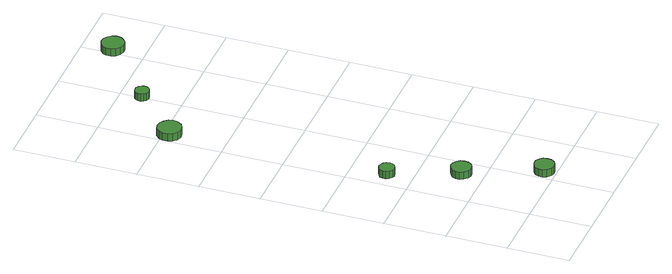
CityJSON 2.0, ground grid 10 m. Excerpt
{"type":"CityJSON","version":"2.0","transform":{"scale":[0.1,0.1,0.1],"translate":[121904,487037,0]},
"CityObjects":{
"tree1":{"type":"SolitaryVegetationObject","attributes":{"function":"something"},"geometry":[{"type":"MultiSurface","lod":"1","boundaries":[[[0,1,2,3,4,5,6,7,8,9,10,11,12,13,14]],[[15,16,17,18,19,20,21,22,23,24,25,26,27,28,29]],[[0,29,28,1]],[[1,28,27,2]],[[2,27,26,3]],[[3,26,25,4]],[[4,25,24,5]],[[5,24,23,6]],[[6,23,22,7]],[[7,22,21,8]],[[8,21,20,9]],[[9,20,19,10]],[[10,19,18,11]],[[11,18,17,12]],[[12,17,16,13]],[[13,16,15,14]],[[14,15,29,0]]]}]},
"tree2":{"type":"SolitaryVegetationObject","attributes":{"function":"something"},"geometry":[{"type":"MultiSurface","lod":"1","boundaries":[[[30,31,32,33,34,35,36,37,38,39,40,41,42,43,44]],[[45,46,47,48,49,50,51,52,53,54,55,56,57,58,59]],[[30,59,58,31]],[[31,58,57,32]],[[32,57,56,33]],[[33,56,55,34]],[[34,55,54,35]],[[35,54,53,36]],[[36,53,52,37]],[[37,52,51,38]],[[38,51,50,39]],[[39,50,49,40]],[[40,49,48,41]],[[41,48,47,42]],[[42,47,46,43]],[[43,46,45,44]],[[44,45,59,30]]]}]},
"tree3":{"type":"SolitaryVegetationObject","attributes":{"function":"something"},"geometry":[{"type":"MultiSurface","lod":"1","boundaries":[[[60,61,62,63,64,65,66,67,68,69,70,71,72,73,74]],[[75,76,77,78,79,80,81,82,83,84,85,86,87,88,89]],[[60,89,88,61]],[[61,88,87,62]],[[62,87,86,63]],[[63,86,85,64]],[[64,85,84,65]],[[65,84,83,66]],[[66,83,82,67]],[[67,82,81,68]],[[68,81,80,69]],[[69,80,79,70]],[[70,79,78,71]],[[71,78,77,72]],[[72,77,76,73]],[[73,76,75,74]],[[74,75,89,60]]]}]},
"tree4":{"type":"SolitaryVegetationObject","attributes":{"function":"something"},"geometry":[{"type":"MultiSurface","lod":"1","boundaries":[[[90,91,92,93,94,95,96,97,98,99,100,101,102,103,104]],[[105,106,107,108,109,110,111,112,113,114,115,116,117,118,119]],[[90,119,118,91]],[[91,118,117,92]],[[92,117,116,93]],[[93,116,115,94]],[[94,115,114,95]],[[95,114,113,96]],[[96,113,112,97]],[[97,112,111,98]],[[98,111,110,99]],[[99,110,109,100]],[[100,109,108,101]],[[101,108,107,102]],[[102,107,106,103]],[[103,106,105,104]],[[104,105,119,90]]]}]},
"tree5":{"type":"SolitaryVegetationObject","attributes":{"function":"something"},"geometry":[{"type":"MultiSurface","lod":"1","boundaries":[[[120,121,122,123,124,125,126,127,128,129,130,131,132,133,134]],[[135,136,137,138,139,140,141,142,143,144,145,146,147,148,149]],[[120,149,148,121]],[[121,148,147,122]],[[122,147,146,123]],[[123,146,145,124]],[[124,145,144,125]],[[125,144,143,126]],[[126,143,142,127]],[[127,142,141,128]],[[128,141,140,129]],[[129,140,139,130]],[[130,139,138,131]],[[131,138,137,132]],[[132,137,136,133]],[[133,136,135,134]],[[134,135,149,120]]]}]},
"tree6":{"type":"SolitaryVegetationObject","attributes":{"function":"something"},"geometry":[{"type":"MultiSurface","lod":"1","boundaries":[[[150,151,152,153,154,155,156,157,158,159,160,161,162,163,164]],[[165,166,167,168,169,170,171,172,173,174,175,176,177,178,179]],[[150,179,178,151]],[[151,178,177,152]],[[152,177,176,153]],[[153,176,175,154]],[[154,175,174,155]],[[155,174,173,156]],[[156,173,172,157]],[[157,172,171,158]],[[158,171,170,159]],[[159,170,169,160]],[[160,169,168,161]],[[161,168,167,162]],[[162,167,166,163]],[[163,166,165,164]],[[164,165,179,150]]]}]}
},
"vertices":[
[36,240,20],[35,245,20],[32,250,20],[27,252,20],[22,253,20],[17,251,20],[13,248,20],[11,243,20],[11,237,20],[13,233,20],[17,229,20],[22,227,20],[27,228,20],[32,231,20],[35,235,20],[35,235,7],[32,231,7],[27,228,7],[22,227,7],[17,229,7],[13,233,7],[11,237,7],[11,243,7],[13,248,7],[17,251,7],[22,253,7],[27,252,7],[32,250,7],[35,245,7],[36,240,7],
[85,136,16],[84,143,16],[80,148,16],[74,152,16],[67,153,16],[61,150,16],[56,146,16],[53,140,16],[53,133,16],[56,127,16],[61,122,16],[67,120,16],[74,121,16],[80,124,16],[84,130,16],[84,130,3],[80,124,3],[74,121,3],[67,120,3],[61,122,3],[56,127,3],[53,133,3],[53,140,3],[56,146,3],[61,150,3],[67,153,3],[74,152,3],[80,148,3],[84,143,3],[85,136,3],
[136,20,15],[135,27,15],[131,32,15],[125,36,15],[118,36,15],[112,34,15],[107,30,15],[104,24,15],[104,17,15],[107,11,15],[112,6,15],[118,4,15],[125,5,15],[131,8,15],[135,14,15],[135,14,2],[131,8,2],[125,5,2],[118,4,2],[112,6,2],[107,11,2],[104,17,2],[104,24,2],[107,30,2],[112,34,2],[118,36,2],[125,36,2],[131,32,2],[135,27,2],[136,20,2],
[41,592,15],[39,600,15],[34,606,15],[27,610,15],[19,611,15],[11,609,15],[5,603,15],[2,596,15],[2,588,15],[5,580,15],[11,575,15],[19,572,15],[27,573,15],[34,577,15],[39,584,15],[39,584,2],[34,577,2],[27,573,2],[19,572,2],[11,575,2],[5,580,2],[2,588,2],[2,596,2],[5,603,2],[11,609,2],[19,611,2],[27,610,2],[34,606,2],[39,600,2],[41,592,2],
[115,666,15],[114,670,15],[111,674,15],[107,677,15],[102,677,15],[97,676,15],[94,672,15],[92,668,15],[92,663,15],[94,659,15],[97,656,15],[102,654,15],[107,655,15],[111,657,15],[114,661,15],[114,661,2],[111,657,2],[107,655,2],[102,654,2],[97,656,2],[94,659,2],[92,663,2],[92,668,2],[94,672,2],[97,676,2],[102,677,2],[107,677,2],[111,674,2],[114,670,2],[115,666,2],
[226,751,18],[224,758,18],[219,764,18],[213,768,18],[205,769,18],[198,767,18],[192,761,18],[189,755,18],[189,747,18],[192,740,18],[198,735,18],[205,733,18],[213,733,18],[219,737,18],[224,743,18],[224,743,5],[219,737,5],[213,733,5],[205,733,5],[198,735,5],[192,740,5],[189,747,5],[189,755,5],[192,761,5],[198,767,5],[205,769,5],[213,768,5],[219,764,5],[224,758,5],[226,751,5]
]}
